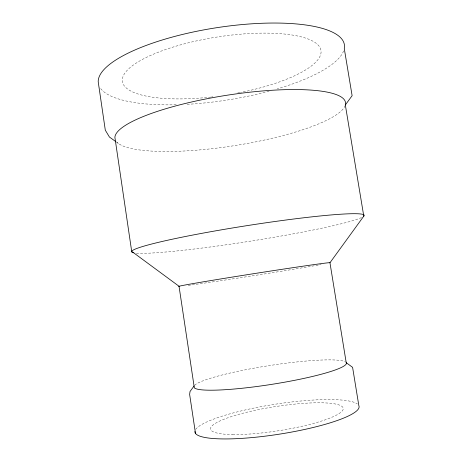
<?xml version="1.0" encoding="UTF-8"?>
<svg xmlns="http://www.w3.org/2000/svg" width="462" height="462" viewBox="0 0 462 462"><rect width="100%" height="100%" fill="white"/><g stroke="black" fill="none" stroke-linecap="round" stroke-linejoin="round"><path stroke-width="0.35" stroke-dasharray="2.31 1.73" d="M116.707 142.273L118.382 143.48M321.148 264.564A76.611 0.97 -8.9 0 1 319.606 264.836M318.226 265.084A76.611 0.97 -8.9 0 1 250.785 276.097A76.611 0.97 -8.9 0 1 186.925 285.562M361.527 217.533A117.718 7.929 -8.9 0 1 248.458 241.464A117.718 7.929 -8.9 0 1 134.534 252.985M345.172 105.486A116.678 25.474 -8.9 0 1 235.337 145.501A116.678 25.474 -8.9 0 1 116.545 141.811M210.747 97.078A100.502 29.354 -8.9 0 1 136.099 63.155A100.502 29.354 -8.9 0 1 302.928 37.306A100.502 29.354 -8.9 0 1 240.511 92.469M239.807 92.608A100.502 29.354 -8.9 0 1 237.693 93.018M212.872 96.841A100.502 29.354 -8.9 0 1 211.457 97.003M343.607 50.947A124.515 36.538 -8.9 0 1 277.264 88.889M269.057 91.199A124.515 36.538 -8.9 0 1 186.7 104.354M176.166 104.776A124.515 36.538 -8.9 0 1 99.763 87.156M195.703 429.4A83.073 15.102 -8.9 0 1 274.162 404.4A83.073 15.102 -8.9 0 1 357.299 403.915M194.554 385.325A77.206 9.459 -8.9 0 1 269.802 365.511A77.206 9.459 -8.9 0 1 345.512 361.983M232.64 434.557A67.14 12.179 -8.9 0 0 341.851 411.376A67.14 12.179 -8.9 0 0 256.225 410.094A67.14 12.179 -8.9 0 0 232.64 434.557"/><path stroke-width="0.69" d="M194.895 431.508A83.073 15.102 -8.9 0 0 279.833 434.089A83.073 15.102 -8.9 0 0 358.841 405.648L352.593 367.336L346.217 362.699L329.96 262.762L363.785 216.158L345.333 104.955L352.119 95.698L344.282 48.62A124.515 36.538 -8.9 0 0 224.555 26.565A124.515 36.538 -8.9 0 0 98.215 81.838L105.307 130.18L109.448 137.052L115.592 141.47M194.138 385.891L190.015 391.516L189.639 394.427L195.495 433.431M179.654 286.411A76.611 0.97 -8.9 0 1 249.723 274.307A76.611 0.97 -8.9 0 1 329.96 262.762M133.362 252.772A117.718 7.929 -8.9 0 1 242.839 226.299A117.718 7.929 -8.9 0 1 363.785 216.158M345.333 104.955A116.678 25.474 -8.9 0 0 234.569 94.115A116.678 25.474 -8.9 0 0 114.888 137.335L131.682 251.351L179.025 286.255L194.329 387.866A77.206 9.459 -8.9 0 0 277.033 383.5A77.206 9.459 -8.9 0 0 346.217 362.699"/></g></svg>
